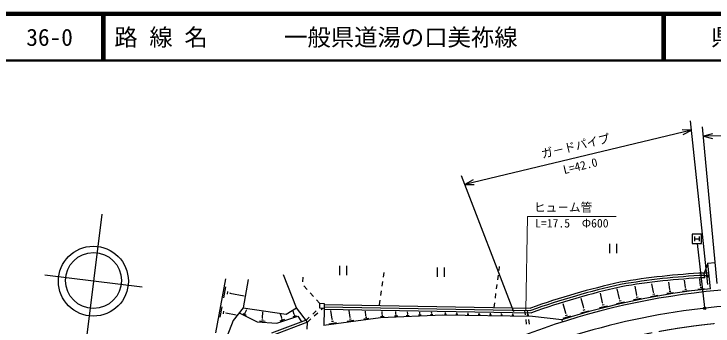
# Model space of a CAD drawing. Units: millimetres, scale not verified. Extents: x 40000 to 680000, y 20000 to 380000.
# Drawn here: x 158884 to 308584, y 313115 to 380000 of the extents above; entities that cross this region are included whole.
import ezdxf
from ezdxf.enums import TextEntityAlignment as Align

# ---------------------------------------------------------------- set-up
doc = ezdxf.new("R2010")
doc.units = ezdxf.units.MM
doc.header["$LTSCALE"] = 1000
doc.header["$PDMODE"] = 32
doc.header["$PDSIZE"] = 500
doc.linetypes.add('CHAIN', pattern=[18.5, 12, -1.5, 3.5, -1.5])
for name, color, linetype, lineweight in [('S-BGD', 7, 'Continuous', 25), ('S-BMK', 2, 'CHAIN', 13), ('S-BMK-SRVR', 3, 'Continuous', 25), ('S-STR-HTXT', 7, 'Continuous', 13), ('S-STR-STRC', 7, 'Continuous', 25), ('S-TTL', 2, 'Continuous', 140), ('S-TTL-LINE', 7, 'Continuous', 50)]:
    doc.layers.add(name, color=color, linetype=linetype, lineweight=lineweight)
doc.layers.add('S-TTL-TXT', color=7, linetype='Continuous')
doc.styles.add('@ＭＳ ゴシック', font='')
doc.styles.add('ＭＳ ゴシック', font='')
doc.styles.get('@ＭＳ ゴシック').set_extended_font_data('@MS Gothic')
doc.styles.get('ＭＳ ゴシック').set_extended_font_data('MS Gothic')

msp = doc.modelspace()

# ---------------------------------------------------------------- linework, layer by layer
at = {"layer": 'S-BGD'}
for p, q in [((307451, 322032), (303761, 357097)), ((303970, 355108), (255440, 343471)), ((303970, 355108), (301971, 355161)), ((302212, 354154), (303970, 355108)), ((309454, 322230), (306353, 355779)), ((308463, 354327), (306538, 353787)), ((340293, 354173), (306538, 353787)), ((306538, 353787), (308475, 353291)), ((265906, 316150), (254724, 345338)), ((257197, 344424), (255440, 343471)), ((255440, 343471), (257439, 343418)), ((286448, 330711), (286448, 328711)), ((287948, 330711), (287948, 328711)), ((307495, 326560), (306703, 324468)), ((307495, 326560), (308987, 326712)), ((308053, 321089), (307495, 326560)), ((228591, 325985), (228591, 323985)), ((230091, 325985), (230091, 323985)), ((249528, 325656), (249528, 323656)), ((251028, 325656), (251028, 323656)), ((262758, 325019), (262871, 325885)), ((219381, 317048), (216610, 324061)), ((220767, 322610), (220822, 323608)), ((238057, 324606), (237914, 323616)), ((262498, 323036), (262628, 324027)), ((306703, 324468), (307698, 324564)), ((306805, 323472), (306703, 324468)), ((306754, 323970), (307749, 324067)), ((307281, 323733), (307032, 323707)), ((307279, 323748), (307282, 323717)), ((307399, 323807), (307411, 323683)), ((307504, 324007), (307555, 323509)), ((202090, 311631), (204256, 323206)), ((209022, 323082), (207970, 317016)), ((237771, 322626), (237628, 321637)), ((262239, 321053), (262368, 322044)), ((295833, 320359), (295506, 322166)), ((299343, 320942), (299140, 322530)), ((302679, 321370), (302476, 322957)), ((305936, 321745), (305749, 323207)), ((204193, 321509), (203757, 319180)), ((204612, 320527), (204503, 319944)), ((221655, 320964), (220987, 321708)), ((237485, 320647), (237342, 319657)), ((288585, 318965), (288093, 321056)), ((292252, 319747), (291905, 321658)), ((295785, 320350), (295882, 320368)), ((299212, 320567), (299565, 320612)), ((299299, 320937), (299387, 320948)), ((302064, 320573), (303476, 320754)), ((302548, 320994), (302901, 321040)), ((302635, 321364), (302723, 321376)), ((305357, 320996), (306685, 321166)), ((305813, 321391), (306145, 321434)), ((305895, 321739), (305977, 321750)), ((205153, 320199), (205126, 320054)), ((205140, 320127), (208158, 319562)), ((222991, 319476), (222323, 320220)), ((261979, 319070), (262109, 320061)), ((280898, 316995), (280315, 319004)), ((284945, 318090), (284466, 320126)), ((288532, 318952), (288638, 318977)), ((291587, 318788), (293210, 319082)), ((292122, 319304), (292528, 319378)), ((292201, 319737), (292302, 319756)), ((295198, 319442), (296751, 319723)), ((295710, 319936), (296098, 320006)), ((298728, 320146), (300140, 320327)), ((224327, 317988), (223659, 318732)), ((224327, 317988), (224310, 316988)), ((224327, 317988), (225327, 317970)), ((225327, 317970), (225309, 316970)), ((225322, 317720), (269515, 316951)), ((237199, 318667), (237057, 317678)), ((261719, 317087), (261849, 318078)), ((277061, 315867), (276475, 317887)), ((284306, 317058), (285976, 317451)), ((284834, 317623), (285252, 317721)), ((284893, 318078), (284997, 318102)), ((287932, 317911), (289639, 318312)), ((288472, 318488), (288899, 318588)), ((203387, 317206), (202979, 315023)), ((203780, 316285), (203678, 315740)), ((204287, 315979), (204262, 315842)), ((204275, 315910), (206480, 315498)), ((207970, 317016), (205803, 314292)), ((207107, 315931), (210942, 313988)), ((207970, 317016), (217206, 315686)), ((208395, 315986), (208437, 315964)), ((208416, 315975), (208765, 316662)), ((212113, 314799), (212201, 316155)), ((217206, 315686), (219381, 317048)), ((218890, 315619), (218661, 316311)), ((221719, 313964), (219381, 317048)), ((222870, 315674), (223613, 316344)), ((223204, 315303), (223947, 315972)), ((224310, 316988), (225309, 316970)), ((224690, 316642), (225059, 316975)), ((225305, 316720), (225244, 313221)), ((225309, 316970), (225305, 316720)), ((225305, 316720), (269680, 315948)), ((225314, 317220), (269597, 316449)), ((227034, 314571), (226774, 316448)), ((230845, 314955), (230640, 316435)), ((234266, 315297), (234127, 316303)), ((237744, 315567), (237716, 316243)), ((240690, 315648), (240667, 316203)), ((243198, 315712), (243180, 316150)), ((245807, 315781), (245793, 316106)), ((248340, 315849), (248331, 316063)), ((251287, 315901), (251312, 315901)), ((251300, 315901), (251301, 316016)), ((253708, 315863), (253710, 315974)), ((256115, 315825), (256116, 315932)), ((258518, 315786), (258520, 315891)), ((268207, 316474), (268336, 315482)), ((268813, 316463), (268943, 315472)), ((277010, 315852), (277113, 315882)), ((280303, 315914), (281980, 316400)), ((280810, 316515), (281229, 316637)), ((280845, 316980), (280950, 317011)), ((207905, 315807), (208584, 315463)), ((208245, 315848), (208415, 315762)), ((211933, 314492), (212250, 314472)), ((212073, 314802), (212152, 314797)), ((221453, 314398), (214003, 311553)), ((215141, 313713), (219638, 315204)), ((215889, 314224), (216875, 314551)), ((216218, 314881), (215967, 315639)), ((216177, 314594), (216423, 314675)), ((216188, 314871), (216249, 314891)), ((218650, 315140), (219369, 315379)), ((218860, 315409), (219040, 315469)), ((218868, 315611), (218913, 315626)), ((219638, 315204), (220456, 314017)), ((221453, 314398), (222127, 315005)), ((221719, 313964), (222462, 314633)), ((237398, 314902), (225244, 313221)), ((226982, 314564), (227086, 314578)), ((230719, 314584), (231066, 314632)), ((230801, 314949), (230888, 314961)), ((233779, 314654), (234909, 314810)), ((234164, 314995), (234446, 315034)), ((234231, 315292), (234301, 315302)), ((237361, 315151), (238160, 315184)), ((250730, 315454), (237398, 314902)), ((237652, 315363), (237852, 315371)), ((237719, 315566), (237769, 315568)), ((240346, 315274), (241064, 315304)), ((240608, 315465), (240787, 315472)), ((240668, 315647), (240713, 315649)), ((242892, 315380), (243530, 315406)), ((243125, 315549), (243284, 315556)), ((243178, 315711), (243218, 315713)), ((245538, 315490), (246099, 315513)), ((245742, 315638), (245883, 315644)), ((245789, 315781), (245824, 315782)), ((248107, 315596), (248593, 315616)), ((248284, 315725), (248406, 315730)), ((248325, 315848), (248355, 315849)), ((269899, 315160), (250730, 315454)), ((251091, 315699), (251502, 315693)), ((251247, 315799), (251349, 315798)), ((253501, 315662), (253909, 315656)), ((253656, 315762), (253758, 315760)), ((253696, 315863), (253721, 315863)), ((255909, 315625), (256314, 315619)), ((256062, 315724), (256164, 315722)), ((256102, 315825), (256127, 315824)), ((258314, 315588), (258717, 315582)), ((258466, 315686), (258567, 315685)), ((258506, 315787), (258531, 315786)), ((260716, 315551), (261117, 315545)), ((260868, 315649), (260968, 315647)), ((260907, 315748), (260932, 315748)), ((260920, 315748), (260921, 315849)), ((263116, 315514), (263515, 315508)), ((263267, 315611), (263367, 315610)), ((263306, 315710), (263331, 315710)), ((263319, 315710), (263320, 315807)), ((265514, 315477), (265910, 315471)), ((265664, 315574), (265763, 315572)), ((265703, 315672), (265727, 315672)), ((265715, 315672), (265716, 315765)), ((268466, 314491), (268596, 313499)), ((268730, 315428), (269123, 315422)), ((268879, 315524), (268977, 315522)), ((268918, 315622), (268942, 315621)), ((268930, 315621), (268931, 315711)), ((269073, 314480), (269202, 313488)), ((276236, 314473), (269899, 315160)), ((276388, 313996), (276236, 314473)), ((276476, 314803), (278125, 315282)), ((276975, 315395), (277387, 315514)), ((205803, 314292), (203018, 306988)), ((210942, 313988), (215141, 313713)), ((211436, 314206), (212706, 314123)), ((221719, 313964), (214234, 311106)), ((221675, 312451), (221719, 313964)), ((226315, 313621), (227983, 313852)), ((226883, 314125), (227300, 314183)), ((230246, 314165), (231635, 314357))]:
    msp.add_line(p, q, dxfattribs=at)
for centre, radius, start, end in [((313465, 179237), 145388, 92.66585, 99.81049), ((313465, 179237), 144888, 92.65493, 99.80567), ((313465, 179237), 144388, 92.64394, 99.80082), ((324040, 164403), 162000, 102.60307, 109.66843), ((324040, 164403), 161500, 102.60739, 109.70075), ((324040, 164403), 157000, 88.73367, 118.52767), ((324040, 164403), 161000, 102.61174, 109.73322), ((324040, 164403), 157500, 95.8259, 107.66895), ((324040, 164403), 153500, 88.73367, 110.27095)]:
    msp.add_arc(centre, radius, start, end, dxfattribs=at)
at = {"layer": 'S-BMK'}
msp.add_arc((324040, 164403), 150000, 88.73367, 112.89355, dxfattribs=at)
at = {"layer": 'S-BMK-SRVR'}
for p, q in [((177713, 337094), (173647, 304346)), ((186339, 321425), (165517, 324010))]:
    msp.add_line(p, q, dxfattribs=at)
for centre, radius in [((175886, 322723), 7493), ((175914, 322878), 5995)]:
    msp.add_circle(centre, radius, dxfattribs=at)
at = {"layer": 'S-STR-HTXT'}
for q in [(268525, 316468), (287855, 336570)]:
    msp.add_line((268855, 336570), q, dxfattribs=at)
at = {"layer": 'S-STR-STRC'}
for p, q in [((304134, 332839), (304134, 330839)), ((306134, 332839), (304134, 332839)), ((304634, 332339), (304634, 331339)), ((305634, 332339), (305634, 331339)), ((306134, 330839), (306134, 332839)), ((304134, 330839), (306134, 330839)), ((304634, 331839), (305634, 331839)), ((306800, 317082), (305247, 330839))]:
    msp.add_line(p, q, dxfattribs=at)
for radius in [150, 120, 90, 60, 30]:
    msp.add_circle((306817, 316933), radius, dxfattribs=at)
msp.add_point((306817, 316933), dxfattribs=at)
at = {"layer": 'S-TTL'}
msp.add_line((680000, 380000), (40000, 380000), dxfattribs=at)
at = {"layer": 'S-TTL-LINE'}
for p, q in [((177750, 380000), (177750, 370000)), ((178250, 380000), (178250, 370000)), ((297750, 380000), (297750, 370000)), ((298250, 380000), (298250, 370000)), ((40000, 370000), (680000, 370000))]:
    msp.add_line(p, q, dxfattribs=at)

# ---------------------------------------------------------------- texts
at = {"layer": 'S-BGD', "style": 'ＭＳ ゴシック'}
msp.add_text('ガ－ドパイプ', height=1833, rotation=13.485, dxfattribs=at).set_placement((279472, 350262), align=Align.BOTTOM_CENTER)
at = {"layer": 'S-BGD', "style": '@ＭＳ ゴシック'}
msp.add_text('L=42.0', height=1833, rotation=13.485, dxfattribs=at).set_placement((279938, 348317), align=Align.TOP_CENTER)
at = {"layer": 'S-STR-HTXT', "style": 'ＭＳ ゴシック'}
msp.add_text('ヒュ－ム管', height=1833, dxfattribs=at).set_placement((270230, 337070), align=Align.BOTTOM_LEFT)
msp.add_text('L=17.5\u3000Φ600', height=1833, dxfattribs=at).set_placement((278355, 336070), align=Align.TOP_CENTER)
at = {"layer": 'S-TTL-TXT', "style": 'ＭＳ ゴシック'}
for s, p in [('路 線 名', (180380, 375000)), ('一般県道湯の口美祢線', (216734, 375000)), ('36-0', (161521, 375000))]:
    msp.add_text(s, height=3666, dxfattribs=at).set_placement(p, align=Align.MIDDLE_LEFT)
msp.add_text('県\u3000名', height=3666, dxfattribs=at).set_placement((315625, 375000), align=Align.MIDDLE_CENTER)

doc.saveas('drawing.dxf')
